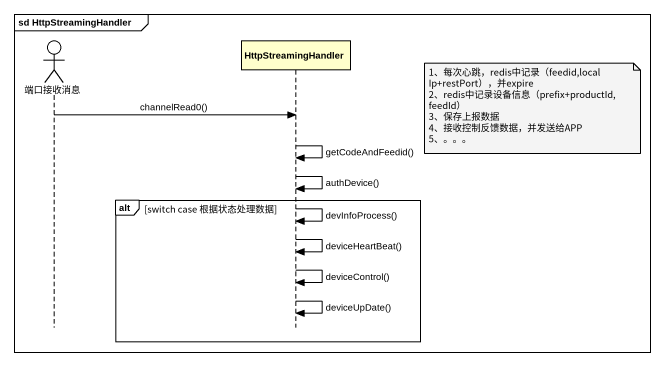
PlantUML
@startuml
mainframe sd HttpStreamingHandler
hide footbox
actor 端口接收消息
participant HttpStreamingHandler

note right of HttpStreamingHandler
  1、每次心跳，redis中记录（feedid,localIp+restPort），并expire
  2、redis中记录设备信息（prefix+productId,feedId）
  3、保存上报数据
  4、接收控制反馈数据，并发送给APP
  5、。。。
end note
端口接收消息 -> HttpStreamingHandler : channelRead0()
HttpStreamingHandler -> HttpStreamingHandler : getCodeAndFeedid()
HttpStreamingHandler -> HttpStreamingHandler : authDevice()
alt switch case 根据状态处理数据
  HttpStreamingHandler -> HttpStreamingHandler : devInfoProcess()
  HttpStreamingHandler -> HttpStreamingHandler : deviceHeartBeat()
  HttpStreamingHandler -> HttpStreamingHandler : deviceControl()
  HttpStreamingHandler -> HttpStreamingHandler : deviceUpDate()
end
@enduml
